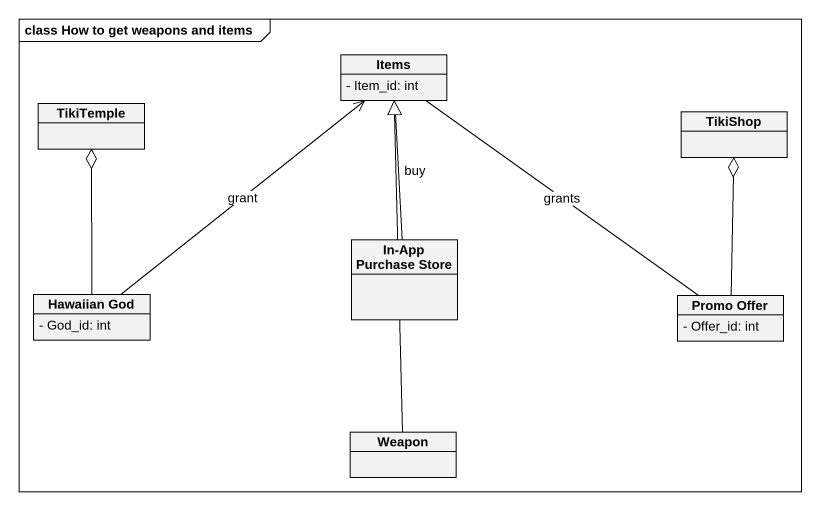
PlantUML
@startuml
mainframe class How to get weapons and items
hide circle
hide empty members
skinparam classAttributeIconSize 0
class Items {
  - Item_id: int
}
class TikiTemple
class TikiShop
class "In-App Purchase Store" as In_App_Purchase_Store
class "Hawaiian God" as Hawaiian_God {
  - God_id: int
}
class "Promo Offer" as Promo_Offer {
  - Offer_id: int
}
class Weapon
In_App_Purchase_Store -up- Items : buy
Hawaiian_God -up-> Items : grant
Hawaiian_God -up-o TikiTemple
Promo_Offer -up- Items : grants
Promo_Offer -up-o TikiShop
Weapon -up-|> Items
@enduml
